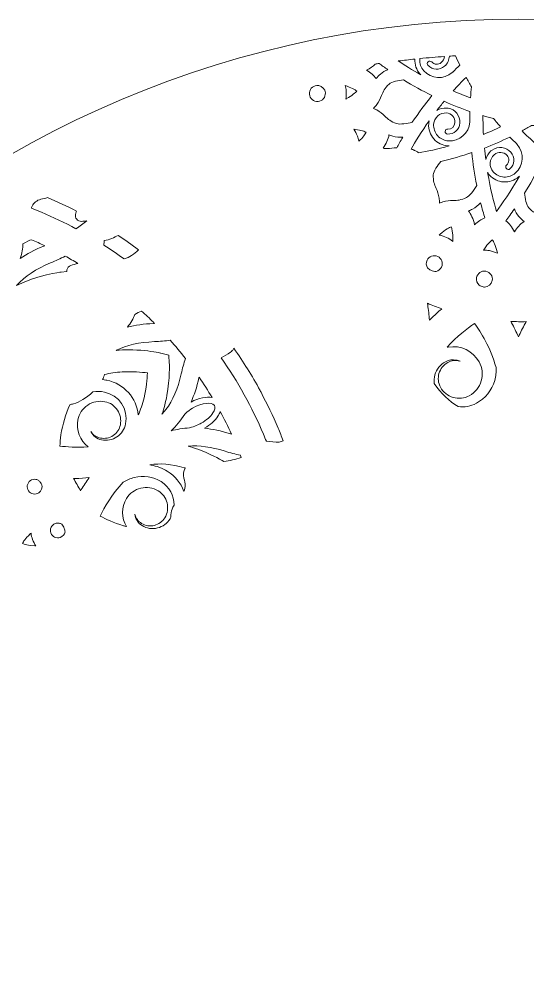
# Model space of a CAD drawing. Header units: millimetres. Extents: x -1844 to 2932, y -490 to 399.
# Drawn here: x 2269.6 to 2491.1, y -20.7 to 398.6 of the extents above; entities that cross this region are included whole.
import ezdxf

# ---------------------------------------------------------------- set-up
doc = ezdxf.new("R2010")
doc.units = ezdxf.units.MM
doc.header["$MEASUREMENT"] = 0
doc.layers.add('Layer 1', color=7, linetype='Continuous')

msp = doc.modelspace()

# ---------------------------------------------------------------- linework, layer by layer
at = {"layer": 'Layer 1', "lineweight": 0}
for points, knots in [([(2487.18, 398.64), (2241.69, 398.64), (2042.68, 199.63), (2042.68, -45.86), (2042.68, -291.35), (2241.69, -490.36), (2487.18, -490.36), (2732.67, -490.36), (2931.68, -291.35), (2931.68, -45.86), (2931.68, 199.63), (2732.67, 398.64), (2487.18, 398.64)], [0, 0, 0, 0, 1, 1, 1, 2, 2, 2, 3, 3, 3, 4, 4, 4, 4]), ([(2444.11, 381.17), (2444.11, 381.28), (2444.13, 381.39), (2444.14, 381.5), (2447.69, 381.85), (2451.24, 382.16), (2454.79, 382.43), (2454.71, 381.44), (2454.26, 380.48), (2453.46, 379.78), (2452.23, 378.69), (2450.35, 378.81), (2449.27, 380.04), (2448.88, 380.49), (2448.19, 380.53), (2447.74, 380.14), (2447.29, 379.74), (2447.25, 379.06), (2447.65, 378.61), (2449.52, 376.48), (2452.77, 376.28), (2454.9, 378.15), (2456.22, 379.32), (2456.92, 380.94), (2456.97, 382.58), (2457.85, 382.64), (2458.73, 382.7), (2459.61, 382.76), (2460.23, 381.36), (2460.87, 379.98), (2461.53, 378.62), (2460.5, 377.64), (2459.49, 376.62), (2458.48, 375.59), (2458.4, 375.55), (2458.31, 375.5), (2458.24, 375.44), (2454.59, 372.22), (2449.01, 372.58), (2445.8, 376.22), (2444.59, 377.59), (2443.99, 379.35), (2444.11, 381.17)], [0, 0, 0, 0, 1, 1, 1, 2, 2, 2, 3, 3, 3, 4, 4, 4, 5, 5, 5, 6, 6, 6, 7, 7, 7, 8, 8, 8, 9, 9, 9, 10, 10, 10, 11, 11, 11, 12, 12, 12, 13, 13, 13, 14, 14, 14, 14]), ([(2424.68, 379.11), (2425.24, 379.19), (2425.81, 379.28), (2426.38, 379.36), (2427.48, 378.55), (2428.76, 377.64), (2430.21, 376.64), (2429.04, 376.18), (2427.89, 375.55), (2426.91, 374.7), (2426.22, 374.09), (2425.61, 373.47), (2425.06, 372.81), (2424.07, 374.17), (2422.69, 375.4), (2420.93, 376.51), (2422.42, 377.27), (2423.67, 378.14), (2424.68, 379.11)], [0, 0, 0, 0, 1, 1, 1, 2, 2, 2, 3, 3, 3, 4, 4, 4, 5, 5, 5, 6, 6, 6, 6]), ([(2441.94, 381.27), (2441.8, 378.88), (2442.59, 376.58), (2444.17, 374.79), (2444.28, 374.67), (2444.39, 374.55), (2444.5, 374.44), (2440.76, 376.55), (2437.48, 378.62), (2434.74, 380.45), (2437.14, 380.75), (2439.54, 381.02), (2441.94, 381.27)], [0, 0, 0, 0, 1, 1, 1, 2, 2, 2, 3, 3, 3, 4, 4, 4, 4]), ([(2464.25, 373.32), (2465.02, 371.92), (2465.81, 370.53), (2466.61, 369.17), (2466.45, 367.6), (2466.31, 366.01), (2466.2, 364.41), (2463.68, 365.32), (2461.13, 366.33), (2458.61, 367.42), (2460.45, 369.46), (2462.34, 371.43), (2464.25, 373.32)], [0, 0, 0, 0, 1, 1, 1, 2, 2, 2, 3, 3, 3, 4, 4, 4, 4]), ([(2396.82, 368.55), (2397.42, 369.26), (2398.26, 369.7), (2399.19, 369.77), (2399.49, 369.8), (2399.8, 369.79), (2400.09, 369.73), (2401.64, 369.46), (2402.82, 368.17), (2402.95, 366.6), (2403.12, 364.69), (2401.69, 363), (2399.78, 362.83), (2398.85, 362.75), (2397.95, 363.04), (2397.24, 363.64), (2396.53, 364.24), (2396.09, 365.08), (2396.01, 366.01), (2396.01, 366.01), (2396.01, 366.01), (2396.01, 366.01), (2395.93, 366.93), (2396.22, 367.83), (2396.82, 368.55)], [0, 0, 0, 0, 1, 1, 1, 2, 2, 2, 3, 3, 3, 4, 4, 4, 5, 5, 5, 6, 6, 6, 7, 7, 7, 8, 8, 8, 8]), ([(2416.6, 367.35), (2416.07, 366.68), (2414.73, 365.41), (2412.04, 363.94), (2411.98, 363.91), (2411.92, 363.87), (2411.85, 363.84), (2412.08, 364.99), (2412.15, 366.17), (2412.04, 367.37), (2411.98, 368.19), (2411.83, 369), (2411.6, 369.79), (2414.14, 368.9), (2415.9, 367.95), (2416.6, 367.35)], [0, 0, 0, 0, 1, 1, 1, 2, 2, 2, 3, 3, 3, 4, 4, 4, 5, 5, 5, 5]), ([(2437.05, 372.21), (2441.08, 369.75), (2445.22, 367.46), (2449.4, 365.4), (2446.39, 361.69), (2443.52, 357.78), (2440.83, 353.76), (2438.59, 353.16), (2435.64, 352.7), (2433.93, 353.21), (2431.48, 353.94), (2430.2, 355.14), (2428.85, 356.41), (2427.89, 357.32), (2426.8, 358.35), (2425.35, 359.12), (2424.88, 359.37), (2424.38, 359.59), (2423.86, 359.78), (2424.43, 360.31), (2424.93, 360.86), (2425.36, 361.43), (2426.36, 362.73), (2426.92, 364.12), (2427.42, 365.35), (2428.12, 367.06), (2428.78, 368.69), (2430.7, 370.37), (2431.97, 371.48), (2434.8, 372.04), (2437.05, 372.21)], [0, 0, 0, 0, 1, 1, 1, 2, 2, 2, 3, 3, 3, 4, 4, 4, 5, 5, 5, 6, 6, 6, 7, 7, 7, 8, 8, 8, 9, 9, 9, 10, 10, 10, 10]), ([(2456.13, 348.64), (2458.96, 348.46), (2461.41, 350.61), (2461.59, 353.44), (2461.79, 356.62), (2459.53, 359.39), (2456.46, 359.9), (2456.25, 359.93), (2456.05, 359.96), (2455.83, 359.97), (2454.31, 360.07), (2452.82, 359.69), (2451.54, 358.92), (2452.55, 360.23), (2453.61, 361.56), (2454.72, 362.9), (2458.44, 361.24), (2462.21, 359.75), (2465.94, 358.46), (2465.91, 357.04), (2465.91, 355.61), (2465.93, 354.17), (2465.9, 354.08), (2465.87, 353.99), (2465.87, 353.88), (2465.56, 349.04), (2461.36, 345.34), (2456.51, 345.65), (2454.69, 345.76), (2453.03, 346.58), (2451.82, 347.95), (2450.61, 349.32), (2450.01, 351.08), (2450.13, 352.9), (2450.22, 354.3), (2450.84, 355.58), (2451.9, 356.51), (2452.95, 357.43), (2454.3, 357.89), (2455.7, 357.81), (2457.89, 357.67), (2459.56, 355.77), (2459.42, 353.58), (2459.32, 351.94), (2457.9, 350.7), (2456.27, 350.8), (2455.67, 350.84), (2455.16, 350.39), (2455.12, 349.79), (2455.08, 349.19), (2455.53, 348.68), (2456.13, 348.64)], [0, 0, 0, 0, 1, 1, 1, 2, 2, 2, 3, 3, 3, 4, 4, 4, 5, 5, 5, 6, 6, 6, 7, 7, 7, 8, 8, 8, 9, 9, 9, 10, 10, 10, 11, 11, 11, 12, 12, 12, 13, 13, 13, 14, 14, 14, 15, 15, 15, 16, 16, 16, 17, 17, 17, 17]), ([(2471.62, 356.64), (2473.15, 356.19), (2474.69, 355.77), (2476.22, 355.38), (2477.21, 354.15), (2478.24, 352.93), (2479.29, 351.72), (2476.86, 350.58), (2474.36, 349.5), (2471.8, 348.48), (2471.66, 351.22), (2471.59, 353.96), (2471.62, 356.64)], [0, 0, 0, 0, 1, 1, 1, 2, 2, 2, 3, 3, 3, 4, 4, 4, 4]), ([(2450.19, 346.52), (2451.78, 344.71), (2453.98, 343.64), (2456.38, 343.48), (2456.54, 343.47), (2456.7, 343.47), (2456.86, 343.46), (2451.8, 342.06), (2447.28, 341.09), (2443.6, 340.42), (2443.51, 340.5), (2443.44, 340.57), (2443.4, 340.61), (2443.22, 340.79), (2443.02, 340.94), (2442.79, 341.06), (2442.45, 341.24), (2442.1, 341.38), (2441.83, 341.49), (2441.73, 341.53), (2441.63, 341.57), (2441.54, 341.61), (2441.44, 341.65), (2441.39, 341.68), (2441.39, 341.68), (2441.19, 341.8), (2440.97, 341.89), (2440.75, 341.94), (2440.59, 341.98), (2440.43, 342.02), (2440.28, 342.05), (2442.17, 345.36), (2444.8, 349.63), (2448.17, 354.37), (2448.07, 353.94), (2447.99, 353.49), (2447.96, 353.03), (2447.81, 350.64), (2448.6, 348.32), (2450.19, 346.52)], [0, 0, 0, 0, 1, 1, 1, 2, 2, 2, 3, 3, 3, 4, 4, 4, 5, 5, 5, 6, 6, 6, 7, 7, 7, 8, 8, 8, 9, 9, 9, 10, 10, 10, 11, 11, 11, 12, 12, 12, 13, 13, 13, 13]), ([(2492.77, 352.42), (2494.34, 352.25), (2495.93, 352.12), (2497.52, 352.01), (2496.61, 349.48), (2495.61, 346.94), (2494.52, 344.42), (2492.48, 346.25), (2490.5, 348.14), (2488.62, 350.06), (2490.02, 350.82), (2491.41, 351.61), (2492.77, 352.42)], [0, 0, 0, 0, 1, 1, 1, 2, 2, 2, 3, 3, 3, 4, 4, 4, 4]), ([(2420.71, 349.4), (2420.37, 348.67), (2419.46, 347.28), (2417.5, 345.45), (2417.38, 346.24), (2417.18, 347.02), (2416.9, 347.77), (2416.52, 348.83), (2416.01, 349.81), (2415.39, 350.7), (2417.65, 350.46), (2419.56, 350.02), (2420.66, 349.43), (2420.68, 349.42), (2420.7, 349.41), (2420.71, 349.4)], [0, 0, 0, 0, 1, 1, 1, 2, 2, 2, 3, 3, 3, 4, 4, 4, 5, 5, 5, 5]), ([(2428.07, 342.41), (2429.5, 344.41), (2430.37, 346.37), (2430.68, 348.26), (2431.19, 348.05), (2431.73, 347.87), (2432.28, 347.7), (2433.73, 347.27), (2435.26, 347.16), (2436.7, 347.21), (2435.67, 345.49), (2434.79, 343.95), (2434.07, 342.62), (2432.62, 342.56), (2431.18, 342.44), (2429.77, 342.29), (2429.23, 342.35), (2428.66, 342.39), (2428.07, 342.41)], [0, 0, 0, 0, 1, 1, 1, 2, 2, 2, 3, 3, 3, 4, 4, 4, 5, 5, 5, 6, 6, 6, 6]), ([(2486.34, 344.29), (2486.38, 344.2), (2486.43, 344.12), (2486.5, 344.04), (2489.71, 340.39), (2489.36, 334.81), (2485.71, 331.6), (2484.34, 330.4), (2482.59, 329.8), (2480.76, 329.91), (2478.94, 330.03), (2477.28, 330.84), (2476.07, 332.21), (2475.14, 333.27), (2474.68, 334.62), (2474.77, 336.02), (2474.86, 337.41), (2475.49, 338.7), (2476.54, 339.62), (2478.19, 341.08), (2480.71, 340.92), (2482.16, 339.27), (2483.24, 338.04), (2483.12, 336.16), (2481.89, 335.08), (2481.45, 334.68), (2481.4, 334), (2481.8, 333.55), (2482.19, 333.1), (2482.88, 333.05), (2483.33, 333.45), (2485.45, 335.32), (2485.66, 338.57), (2483.79, 340.7), (2481.68, 343.09), (2478.13, 343.45), (2475.59, 341.64), (2475.43, 341.52), (2475.26, 341.39), (2475.1, 341.25), (2473.96, 340.24), (2473.17, 338.93), (2472.81, 337.47), (2472.6, 339.11), (2472.41, 340.8), (2472.24, 342.53), (2476.05, 343.99), (2479.76, 345.6), (2483.32, 347.33), (2484.3, 346.31), (2485.31, 345.29), (2486.34, 344.29)], [0, 0, 0, 0, 1, 1, 1, 2, 2, 2, 3, 3, 3, 4, 4, 4, 5, 5, 5, 6, 6, 6, 7, 7, 7, 8, 8, 8, 9, 9, 9, 10, 10, 10, 11, 11, 11, 12, 12, 12, 13, 13, 13, 14, 14, 14, 15, 15, 15, 16, 16, 16, 17, 17, 17, 17]), ([(2468.89, 326.25), (2467.42, 323.64), (2465.79, 321.74), (2464.39, 320.98), (2462.14, 319.76), (2460.39, 319.71), (2458.54, 319.66), (2457.22, 319.62), (2455.72, 319.58), (2454.15, 319.1), (2453.64, 318.94), (2453.13, 318.74), (2452.63, 318.5), (2452.65, 319.29), (2452.62, 320.03), (2452.53, 320.73), (2452.31, 322.36), (2451.72, 323.74), (2451.21, 324.96), (2451.21, 324.96), (2451.21, 324.96), (2451.21, 324.96), (2451.21, 324.96), (2451.21, 324.96), (2451.21, 324.96), (2450.49, 326.67), (2449.81, 328.28), (2449.98, 330.83), (2450.08, 332.49), (2451.75, 334.91), (2453.28, 336.65), (2457.83, 337.75), (2462.34, 339.05), (2466.72, 340.54), (2467.21, 335.79), (2467.94, 331), (2468.89, 326.25)], [0, 0, 0, 0, 1, 1, 1, 2, 2, 2, 3, 3, 3, 4, 4, 4, 5, 5, 5, 6, 6, 6, 7, 7, 7, 8, 8, 8, 9, 9, 9, 10, 10, 10, 11, 11, 11, 12, 12, 12, 12]), ([(2487.51, 330.31), (2483.68, 323.55), (2480.02, 318.28), (2477.52, 314.94), (2476.39, 318.78), (2474.86, 324.64), (2473.65, 331.87), (2473.88, 331.49), (2474.14, 331.12), (2474.44, 330.78), (2476.03, 328.98), (2478.23, 327.9), (2480.63, 327.75), (2483.03, 327.6), (2485.34, 328.39), (2487.15, 329.98), (2487.27, 330.08), (2487.39, 330.2), (2487.51, 330.31)], [0, 0, 0, 0, 1, 1, 1, 2, 2, 2, 3, 3, 3, 4, 4, 4, 5, 5, 5, 6, 6, 6, 6]), ([(2508.73, 319.73), (2508, 317.28), (2506.79, 316.01), (2505.52, 314.66), (2505.52, 314.66), (2505.52, 314.66), (2505.52, 314.66), (2504.61, 313.7), (2503.59, 312.61), (2502.81, 311.15), (2502.56, 310.68), (2502.34, 310.19), (2502.16, 309.66), (2501.62, 310.23), (2501.07, 310.73), (2500.51, 311.16), (2499.2, 312.16), (2497.81, 312.73), (2496.59, 313.22), (2494.87, 313.92), (2493.25, 314.58), (2491.57, 316.5), (2490.48, 317.74), (2489.9, 320.57), (2489.71, 322.82), (2492.18, 326.86), (2494.47, 331.02), (2496.54, 335.2), (2500.25, 332.19), (2504.16, 329.32), (2508.19, 326.63), (2508.78, 324.37), (2509.23, 321.41), (2508.73, 319.73)], [0, 0, 0, 0, 1, 1, 1, 2, 2, 2, 3, 3, 3, 4, 4, 4, 5, 5, 5, 6, 6, 6, 7, 7, 7, 8, 8, 8, 9, 9, 9, 10, 10, 10, 11, 11, 11, 11]), ([(2275.02, 316.64), (2275.51, 318.21), (2276.67, 319.38), (2278.39, 320.02), (2279.25, 320.34), (2280.18, 320.54), (2281.15, 320.75), (2281.43, 320.81), (2281.71, 320.88), (2281.98, 320.94), (2286.26, 319.13), (2290.44, 317.17), (2294.54, 315.07), (2294.48, 314.82), (2294.4, 314.53), (2294.31, 314.22), (2294.26, 314.07), (2294.22, 313.91), (2294.17, 313.76), (2293.95, 312.98), (2294.12, 312.14), (2294.63, 311.5), (2295.14, 310.87), (2295.92, 310.52), (2296.73, 310.58), (2297.13, 310.6), (2297.53, 310.64), (2297.93, 310.68), (2298.3, 310.72), (2298.66, 310.75), (2299.01, 310.77), (2297.57, 309.65), (2296, 308.52), (2294.31, 307.38), (2289.43, 309.99), (2284.42, 312.39), (2279.29, 314.56), (2277.85, 315.17), (2276.4, 315.76), (2274.94, 316.33), (2274.96, 316.43), (2274.99, 316.54), (2275.02, 316.64)], [0, 0, 0, 0, 1, 1, 1, 2, 2, 2, 3, 3, 3, 4, 4, 4, 5, 5, 5, 6, 6, 6, 7, 7, 7, 8, 8, 8, 9, 9, 9, 10, 10, 10, 11, 11, 11, 12, 12, 12, 13, 13, 13, 14, 14, 14, 14]), ([(2470.59, 318.7), (2471.26, 316.05), (2471.9, 313.83), (2472.43, 312.09), (2470.92, 311.48), (2469.42, 310.49), (2467.95, 309.13), (2467.37, 311.83), (2466.4, 313.73), (2465.31, 315.07), (2465.92, 315.31), (2466.52, 315.59), (2467.12, 315.92), (2468.46, 316.64), (2469.62, 317.64), (2470.59, 318.7)], [0, 0, 0, 0, 1, 1, 1, 2, 2, 2, 3, 3, 3, 4, 4, 4, 5, 5, 5, 5]), ([(2481.57, 310.84), (2482.61, 312.21), (2483.88, 313.95), (2485.3, 316.01), (2485.76, 314.85), (2486.39, 313.69), (2487.24, 312.72), (2488.03, 311.82), (2488.8, 311.11), (2489.55, 310.53), (2487.8, 309.41), (2486.41, 307.78), (2485.31, 306.04), (2484.26, 308.1), (2483.01, 309.7), (2481.57, 310.84)], [0, 0, 0, 0, 1, 1, 1, 2, 2, 2, 3, 3, 3, 4, 4, 4, 5, 5, 5, 5]), ([(2452.62, 304.55), (2452.59, 304.56), (2452.55, 304.57), (2452.51, 304.57), (2452.65, 304.7), (2452.79, 304.83), (2452.93, 304.96), (2455.34, 307.09), (2456.99, 307.96), (2457.79, 308.24), (2458.1, 307.43), (2458.52, 305.64), (2458.44, 302.62), (2458.44, 302.38), (2458.43, 302.13), (2458.42, 301.88), (2457.61, 302.54), (2456.72, 303.1), (2455.76, 303.56), (2454.76, 304.02), (2453.71, 304.36), (2452.62, 304.55)], [0, 0, 0, 0, 1, 1, 1, 2, 2, 2, 3, 3, 3, 4, 4, 4, 5, 5, 5, 6, 6, 6, 7, 7, 7, 7]), ([(2271.22, 300.84), (2272.76, 301.67), (2274, 302.43), (2274.9, 302.59), (2276.84, 301.76), (2278.76, 300.9), (2280.67, 300), (2280.53, 299.94), (2280.4, 299.88), (2280.26, 299.83), (2276.27, 298.17), (2272.91, 296.36), (2270.07, 294.43), (2270.85, 296.63), (2271.25, 298.85), (2271.22, 300.84)], [0, 0, 0, 0, 1, 1, 1, 2, 2, 2, 3, 3, 3, 4, 4, 4, 5, 5, 5, 5]), ([(2306.65, 302.18), (2308.99, 302.63), (2310.98, 303.53), (2312.67, 304.47), (2315.68, 302.47), (2318.63, 300.38), (2321.52, 298.21), (2319.66, 296.29), (2317.61, 294.96), (2315.31, 294.2), (2312.43, 296.3), (2309.49, 298.32), (2306.49, 300.24), (2306.54, 300.9), (2306.59, 301.55), (2306.65, 302.18)], [0, 0, 0, 0, 1, 1, 1, 2, 2, 2, 3, 3, 3, 4, 4, 4, 5, 5, 5, 5]), ([(2474.46, 297.83), (2473.58, 297.99), (2472.69, 298.05), (2471.8, 298.02), (2471.94, 298.23), (2472.08, 298.43), (2472.21, 298.64), (2473.81, 300.97), (2475.06, 302.1), (2475.71, 302.55), (2476.23, 301.84), (2477.09, 300.23), (2477.8, 297.3), (2477.85, 297.09), (2477.9, 296.88), (2477.94, 296.67), (2476.86, 297.22), (2475.69, 297.61), (2474.46, 297.83)], [0, 0, 0, 0, 1, 1, 1, 2, 2, 2, 3, 3, 3, 4, 4, 4, 5, 5, 5, 6, 6, 6, 6]), ([(2283.3, 292.51), (2285.46, 293.4), (2287.56, 294.39), (2289.62, 295.45), (2291.49, 294.43), (2293.34, 293.36), (2295.17, 292.27), (2294.05, 291.99), (2293.01, 291.67), (2292.08, 291.37), (2291.2, 291.08), (2290.55, 290.32), (2290.39, 289.4), (2290.36, 289.19), (2290.35, 288.98), (2290.37, 288.77), (2290.37, 288.77), (2287.9, 288.49), (2287.9, 288.49), (2287.41, 288.43), (2277.95, 287.29), (2268.48, 282.61), (2272.09, 286.68), (2276.87, 289.84), (2283.3, 292.51)], [0, 0, 0, 0, 1, 1, 1, 2, 2, 2, 3, 3, 3, 4, 4, 4, 5, 5, 5, 6, 6, 6, 7, 7, 7, 8, 8, 8, 8]), ([(2453.55, 290.66), (2453.11, 289.71), (2452.23, 289), (2451.2, 288.76), (2450.41, 288.77), (2449.64, 288.95), (2448.92, 289.29), (2448.38, 289.54), (2447.89, 289.87), (2447.46, 290.27), (2446.83, 291.28), (2446.74, 292.55), (2447.25, 293.62), (2447.64, 294.46), (2448.34, 295.1), (2449.22, 295.41), (2450.1, 295.73), (2451.04, 295.69), (2451.88, 295.29), (2453.62, 294.48), (2454.37, 292.4), (2453.55, 290.66)], [0, 0, 0, 0, 1, 1, 1, 2, 2, 2, 3, 3, 3, 4, 4, 4, 5, 5, 5, 6, 6, 6, 7, 7, 7, 7]), ([(2472.86, 288.85), (2474.75, 288.51), (2476.01, 286.7), (2475.67, 284.81), (2475.37, 283.14), (2473.89, 281.92), (2472.21, 281.94), (2472.06, 281.97), (2471.91, 281.99), (2471.75, 282.02), (2471.13, 282.16), (2470.54, 282.41), (2469.99, 282.77), (2469.05, 283.57), (2468.6, 284.82), (2468.82, 286.03), (2469.15, 287.92), (2470.97, 289.19), (2472.86, 288.85)], [0, 0, 0, 0, 1, 1, 1, 2, 2, 2, 3, 3, 3, 4, 4, 4, 5, 5, 5, 6, 6, 6, 6]), ([(2453.72, 272.54), (2453.49, 272.34), (2453.25, 272.14), (2453.02, 271.94), (2451.39, 270.54), (2449.81, 269.06), (2448.29, 267.51), (2448.14, 269.78), (2447.89, 272.03), (2447.53, 274.24), (2447.5, 274.46), (2447.46, 274.67), (2447.42, 274.88), (2449.5, 274.04), (2451.6, 273.25), (2453.72, 272.54)], [0, 0, 0, 0, 1, 1, 1, 2, 2, 2, 3, 3, 3, 4, 4, 4, 5, 5, 5, 5]), ([(2328.04, 266.62), (2328.21, 266.46), (2328.38, 266.29), (2328.54, 266.12), (2328.41, 266.11), (2328.29, 266.1), (2328.16, 266.1), (2323.84, 265.91), (2320.06, 265.35), (2316.73, 264.52), (2318.19, 266.27), (2319.3, 268.18), (2319.96, 270.02), (2320.87, 270.68), (2321.87, 271.18), (2322.93, 271.53), (2324.66, 269.93), (2326.37, 268.3), (2328.04, 266.62)], [0, 0, 0, 0, 1, 1, 1, 2, 2, 2, 3, 3, 3, 4, 4, 4, 5, 5, 5, 6, 6, 6, 6]), ([(2476.71, 241.24), (2475.46, 236.98), (2472.64, 233.46), (2468.75, 231.33), (2466.24, 229.96), (2463.47, 229.52), (2460.84, 229.89), (2456.88, 232.24), (2453.31, 235.64), (2450.35, 239.9), (2450.21, 241.15), (2450.32, 242.43), (2450.68, 243.67), (2451.4, 246.14), (2453.04, 248.18), (2455.28, 249.41), (2456.76, 250.22), (2458.4, 250.45), (2459.95, 250.17), (2460.55, 250.06), (2461.14, 249.88), (2461.69, 249.62), (2461.65, 249.64), (2461.6, 249.65), (2461.55, 249.66), (2459.77, 250.18), (2457.89, 249.98), (2456.27, 249.09), (2454.41, 248.07), (2453.06, 246.38), (2452.46, 244.34), (2451.87, 242.3), (2452.1, 240.15), (2453.12, 238.29), (2454.31, 236.13), (2456.26, 234.56), (2458.63, 233.87), (2461, 233.18), (2463.5, 233.45), (2465.65, 234.64), (2468.19, 236.03), (2470.03, 238.32), (2470.84, 241.1), (2471.65, 243.87), (2471.33, 246.8), (2469.94, 249.33), (2467.3, 254.14), (2461.9, 256.74), (2456.5, 255.8), (2456.36, 255.77), (2456.22, 255.75), (2456.08, 255.72), (2460.36, 260.52), (2464.67, 263.87), (2467.97, 266.06), (2470.68, 262.35), (2474.76, 255.77), (2477.34, 246.96), (2477.46, 245.03), (2477.25, 243.11), (2476.71, 241.24)], [0, 0, 0, 0, 1, 1, 1, 2, 2, 2, 3, 3, 3, 4, 4, 4, 5, 5, 5, 6, 6, 6, 7, 7, 7, 8, 8, 8, 9, 9, 9, 10, 10, 10, 11, 11, 11, 12, 12, 12, 13, 13, 13, 14, 14, 14, 15, 15, 15, 16, 16, 16, 17, 17, 17, 18, 18, 18, 19, 19, 19, 20, 20, 20, 20]), ([(2489.99, 266.1), (2488.94, 264.23), (2487.96, 262.3), (2487.07, 260.33), (2486.15, 262.4), (2485.14, 264.43), (2484.05, 266.39), (2483.94, 266.58), (2483.83, 266.78), (2483.72, 266.97), (2485.96, 266.87), (2488.21, 266.85), (2490.45, 266.89), (2490.29, 266.63), (2490.14, 266.36), (2489.99, 266.1)], [0, 0, 0, 0, 1, 1, 1, 2, 2, 2, 3, 3, 3, 4, 4, 4, 5, 5, 5, 5]), ([(2341.98, 250.86), (2341.29, 248.68), (2340.68, 246.47), (2340.17, 244.21), (2338.69, 237.69), (2336.5, 232.58), (2333.49, 228.59), (2333.49, 228.59), (2333.49, 228.59), (2333.49, 228.59), (2332.94, 227.87), (2332.37, 227.19), (2331.76, 226.52), (2332.66, 229.07), (2333.38, 231.8), (2333.91, 234.69), (2335.32, 242.33), (2335, 248.54), (2334.99, 248.8), (2334.99, 248.8), (2334.8, 252.34), (2334.8, 252.34), (2334.8, 252.34), (2331.35, 253.17), (2331.35, 253.17), (2331.27, 253.18), (2330.52, 253.36), (2329.28, 253.58), (2326.58, 254.07), (2322.3, 254.64), (2317.26, 254.62), (2315.41, 254.62), (2313.61, 254.53), (2311.87, 254.36), (2311.89, 254.37), (2311.92, 254.38), (2311.94, 254.4), (2316.4, 256.65), (2321.82, 257.89), (2328.51, 258.18), (2330.83, 258.29), (2333.13, 258.49), (2335.41, 258.78), (2337.68, 256.2), (2339.87, 253.56), (2341.98, 250.86)], [0, 0, 0, 0, 1, 1, 1, 2, 2, 2, 3, 3, 3, 4, 4, 4, 5, 5, 5, 6, 6, 6, 7, 7, 7, 8, 8, 8, 9, 9, 9, 10, 10, 10, 11, 11, 11, 12, 12, 12, 13, 13, 13, 14, 14, 14, 15, 15, 15, 15]), ([(2361.63, 253.53), (2361.94, 253.72), (2362.21, 253.97), (2362.41, 254.27), (2362.64, 254.61), (2362.88, 254.96), (2363.11, 255.3), (2367.25, 249.4), (2371.05, 243.27), (2374.49, 236.93), (2374.62, 236.65), (2374.77, 236.37), (2374.93, 236.11), (2377.63, 231.06), (2380.11, 225.88), (2382.36, 220.56), (2383.14, 218.73), (2383.88, 216.88), (2384.59, 215.02), (2384.03, 214.8), (2383.46, 214.58), (2382.89, 214.36), (2381.1, 214.44), (2379.22, 214.57), (2377.25, 214.78), (2376.83, 215.82), (2376.41, 216.85), (2375.98, 217.87), (2370.99, 229.67), (2364.82, 240.8), (2357.55, 251.2), (2358.86, 251.91), (2360.21, 252.69), (2361.63, 253.53)], [0, 0, 0, 0, 1, 1, 1, 2, 2, 2, 3, 3, 3, 4, 4, 4, 5, 5, 5, 6, 6, 6, 7, 7, 7, 8, 8, 8, 9, 9, 9, 10, 10, 10, 11, 11, 11, 11]), ([(2306.71, 243.83), (2309.07, 244.45), (2311.67, 244.85), (2314.5, 245.01), (2318.83, 245.26), (2322.86, 244.9), (2325.46, 244.55), (2325.34, 241.93), (2324.98, 237.91), (2323.96, 233.68), (2323.3, 230.93), (2322.44, 228.44), (2321.41, 226.23), (2320.72, 233.55), (2315.32, 239.88), (2307.75, 241.38), (2307.61, 241.41), (2307.48, 241.44), (2307.34, 241.46), (2306.88, 241.54), (2306.41, 241.61), (2305.95, 241.66), (2306.27, 242.33), (2306.54, 243.06), (2306.71, 243.83)], [0, 0, 0, 0, 1, 1, 1, 2, 2, 2, 3, 3, 3, 4, 4, 4, 5, 5, 5, 6, 6, 6, 7, 7, 7, 8, 8, 8, 8]), ([(2347.9, 242.46), (2347.91, 242.54), (2347.94, 242.62), (2347.95, 242.7), (2349.94, 239.81), (2351.84, 236.85), (2353.64, 233.84), (2351.18, 234.34), (2347.85, 233.68), (2344.46, 231.87), (2345.81, 234.91), (2346.97, 238.4), (2347.9, 242.46)], [0, 0, 0, 0, 1, 1, 1, 2, 2, 2, 3, 3, 3, 4, 4, 4, 4]), ([(2306.72, 236.2), (2313.09, 234.93), (2317.24, 228.72), (2315.97, 222.35), (2315.97, 222.35), (2315.97, 222.35), (2315.97, 222.35), (2315.51, 220.02), (2314.16, 218.02), (2312.18, 216.69), (2310.2, 215.37), (2307.83, 214.91), (2305.51, 215.36), (2303.38, 215.79), (2301.69, 217.2), (2300.83, 219.03), (2300.86, 218.99), (2300.88, 218.95), (2300.91, 218.91), (2301.86, 217.48), (2303.31, 216.51), (2304.99, 216.18), (2306.92, 215.79), (2308.89, 216.18), (2310.52, 217.28), (2312.16, 218.37), (2313.27, 220.03), (2313.65, 221.96), (2314.1, 224.2), (2313.65, 226.48), (2312.38, 228.38), (2311.11, 230.28), (2309.18, 231.57), (2306.94, 232.02), (2304.32, 232.54), (2301.64, 232.01), (2299.42, 230.52), (2297.19, 229.03), (2295.68, 226.77), (2295.15, 224.14), (2294.26, 219.65), (2296.03, 215.09), (2299.62, 212.37), (2294.69, 211.94), (2290.09, 212.34), (2287.31, 212.71), (2287.37, 214.04), (2287.49, 215.73), (2287.72, 217.61), (2288.51, 222.1), (2289.84, 226.49), (2291.65, 230.65), (2292.14, 230.82), (2292.65, 230.98), (2293.18, 231.11), (2295.93, 231.81), (2298.79, 233.58), (2301.69, 236.37), (2303.34, 236.59), (2305.03, 236.54), (2306.72, 236.2)], [0, 0, 0, 0, 1, 1, 1, 2, 2, 2, 3, 3, 3, 4, 4, 4, 5, 5, 5, 6, 6, 6, 7, 7, 7, 8, 8, 8, 9, 9, 9, 10, 10, 10, 11, 11, 11, 12, 12, 12, 13, 13, 13, 14, 14, 14, 15, 15, 15, 16, 16, 16, 17, 17, 17, 18, 18, 18, 19, 19, 19, 20, 20, 20, 20]), ([(2354.66, 230.35), (2355.07, 229.64), (2354.8, 228.43), (2353.93, 227.12), (2352.87, 225.5), (2351.09, 223.92), (2348.92, 222.66), (2347.78, 222.01), (2345.96, 221.31), (2343.85, 220.62), (2340.92, 220.46), (2338.24, 219.99), (2335.76, 219.3), (2337.89, 221.33), (2339.9, 223.72), (2341.71, 226.63), (2343.02, 227.76), (2344.21, 228.69), (2345.14, 229.22), (2349.33, 231.64), (2353.42, 231.88), (2354.53, 230.53), (2354.58, 230.47), (2354.62, 230.41), (2354.66, 230.35)], [0, 0, 0, 0, 1, 1, 1, 2, 2, 2, 3, 3, 3, 4, 4, 4, 5, 5, 5, 6, 6, 6, 7, 7, 7, 8, 8, 8, 8]), ([(2357.15, 227.68), (2358.89, 224.48), (2360.52, 221.21), (2362.05, 217.89), (2361.91, 217.94), (2361.77, 217.98), (2361.63, 218.02), (2357.5, 219.32), (2353.76, 220.09), (2350.35, 220.44), (2352.82, 221.89), (2354.87, 223.74), (2356.14, 225.67), (2356.59, 226.35), (2356.93, 227.03), (2357.15, 227.68)], [0, 0, 0, 0, 1, 1, 1, 2, 2, 2, 3, 3, 3, 4, 4, 4, 5, 5, 5, 5]), ([(2358.8, 205.92), (2356.8, 207.11), (2352.64, 209.4), (2347.36, 211.3), (2345.96, 211.81), (2344.57, 212.25), (2343.19, 212.63), (2348.05, 213.08), (2353.23, 212.36), (2359.25, 210.47), (2361.48, 209.76), (2363.73, 209.16), (2365.99, 208.66), (2366.11, 208.35), (2366.22, 208.04), (2366.34, 207.73), (2363.83, 206.9), (2361.32, 206.3), (2358.8, 205.92)], [0, 0, 0, 0, 1, 1, 1, 2, 2, 2, 3, 3, 3, 4, 4, 4, 5, 5, 5, 6, 6, 6, 6]), ([(2341.34, 198.76), (2341.69, 197.46), (2341.85, 196.24), (2341.91, 195.62), (2341.99, 194.82), (2341.78, 193.94), (2341.28, 192.97), (2339.97, 196.62), (2337.47, 199.69), (2334.11, 201.72), (2331.9, 203.07), (2329.5, 203.97), (2327.02, 204.41), (2326.87, 204.44), (2326.71, 204.47), (2326.56, 204.49), (2330.88, 205.32), (2335.88, 204.89), (2341.48, 203.22), (2341.64, 203.17), (2341.79, 203.12), (2341.95, 203.07), (2341.18, 201.79), (2340.95, 200.23), (2341.34, 198.76)], [0, 0, 0, 0, 1, 1, 1, 2, 2, 2, 3, 3, 3, 4, 4, 4, 5, 5, 5, 6, 6, 6, 7, 7, 7, 8, 8, 8, 8]), ([(2278.15, 192.35), (2277.45, 191.86), (2276.59, 191.68), (2275.74, 191.83), (2274.89, 191.98), (2274.15, 192.45), (2273.66, 193.16), (2272.64, 194.62), (2273, 196.63), (2274.46, 197.65), (2275.17, 198.14), (2276.02, 198.32), (2276.87, 198.17), (2277.32, 198.09), (2277.75, 197.92), (2278.13, 197.66), (2278.44, 197.38), (2278.7, 197.08), (2278.91, 196.78), (2279.1, 196.5), (2279.27, 196.19), (2279.42, 195.86), (2279.78, 194.54), (2279.28, 193.14), (2278.15, 192.35)], [0, 0, 0, 0, 1, 1, 1, 2, 2, 2, 3, 3, 3, 4, 4, 4, 5, 5, 5, 6, 6, 6, 7, 7, 7, 8, 8, 8, 8]), ([(2296.63, 193.7), (2296.53, 193.52), (2296.42, 193.35), (2296.32, 193.17), (2295.35, 195.01), (2294.32, 196.82), (2293.24, 198.6), (2293.53, 198.6), (2293.82, 198.6), (2294.11, 198.6), (2296.1, 198.62), (2298.1, 198.73), (2300.1, 198.93), (2298.86, 197.23), (2297.7, 195.48), (2296.63, 193.7)], [0, 0, 0, 0, 1, 1, 1, 2, 2, 2, 3, 3, 3, 4, 4, 4, 5, 5, 5, 5]), ([(2331.37, 197.21), (2335.06, 194.97), (2337.08, 191.01), (2337.03, 186.98), (2336.72, 186.43), (2336.44, 185.85), (2336.21, 185.23), (2335.91, 184.42), (2335.41, 183.06), (2335.7, 181.69), (2335.58, 181.47), (2335.46, 181.25), (2335.33, 181.03), (2334.1, 179), (2332.15, 177.57), (2329.84, 177.01), (2327.52, 176.44), (2325.14, 176.81), (2323.11, 178.04), (2321.25, 179.17), (2320.15, 181.07), (2319.97, 183.09), (2319.98, 183.04), (2319.99, 182.99), (2320, 182.94), (2320.41, 181.28), (2321.44, 179.87), (2322.9, 178.98), (2324.58, 177.96), (2326.56, 177.65), (2328.47, 178.12), (2330.39, 178.59), (2332, 179.77), (2333.02, 181.46), (2334.2, 183.4), (2334.56, 185.7), (2334.01, 187.92), (2333.47, 190.14), (2332.1, 192.01), (2330.15, 193.2), (2327.86, 194.59), (2325.17, 195), (2322.57, 194.37), (2319.97, 193.73), (2317.77, 192.12), (2316.38, 189.83), (2314.08, 186.04), (2314.11, 181.33), (2316.33, 177.6), (2315.89, 177.72), (2315.46, 177.84), (2315.02, 177.97), (2315.02, 177.97), (2315.02, 177.97), (2315.02, 177.97), (2310.86, 179.22), (2307.21, 180.94), (2304.88, 182.15), (2306.66, 185.92), (2309.81, 191.46), (2314.94, 196.92), (2316.4, 197.88), (2318.01, 198.58), (2319.73, 199), (2323.73, 199.98), (2327.86, 199.34), (2331.37, 197.21)], [0, 0, 0, 0, 1, 1, 1, 2, 2, 2, 3, 3, 3, 4, 4, 4, 5, 5, 5, 6, 6, 6, 7, 7, 7, 8, 8, 8, 9, 9, 9, 10, 10, 10, 11, 11, 11, 12, 12, 12, 13, 13, 13, 14, 14, 14, 15, 15, 15, 16, 16, 16, 17, 17, 17, 18, 18, 18, 19, 19, 19, 20, 20, 20, 21, 21, 21, 22, 22, 22, 22]), ([(2287.49, 172.88), (2285.82, 172.28), (2283.97, 173.15), (2283.36, 174.82), (2283.07, 175.63), (2283.11, 176.5), (2283.48, 177.29), (2283.85, 178.07), (2284.5, 178.66), (2285.3, 178.95), (2285.84, 179.14), (2286.41, 179.19), (2286.96, 179.09), (2287.38, 179.01), (2287.8, 178.85), (2288.18, 178.6), (2288.65, 178.09), (2289.01, 177.49), (2289.25, 176.83), (2289.43, 176.33), (2289.53, 175.82), (2289.56, 175.3), (2289.34, 174.19), (2288.56, 173.27), (2287.49, 172.88)], [0, 0, 0, 0, 1, 1, 1, 2, 2, 2, 3, 3, 3, 4, 4, 4, 5, 5, 5, 6, 6, 6, 7, 7, 7, 8, 8, 8, 8]), ([(2274.29, 174.34), (2274.45, 174.49), (2274.61, 174.64), (2274.78, 174.8), (2274.87, 173.83), (2275.08, 172.87), (2275.42, 171.95), (2275.78, 170.95), (2276.26, 170.02), (2276.87, 169.17), (2276.7, 169.18), (2276.53, 169.19), (2276.37, 169.2), (2273.39, 169.37), (2271.75, 169.89), (2271.04, 170.23), (2271.36, 170.96), (2272.26, 172.4), (2274.29, 174.34)], [0, 0, 0, 0, 1, 1, 1, 2, 2, 2, 3, 3, 3, 4, 4, 4, 5, 5, 5, 6, 6, 6, 6])]:
    msp.add_open_spline(points, degree=3, knots=knots, dxfattribs=at)

doc.saveas('drawing.dxf')
